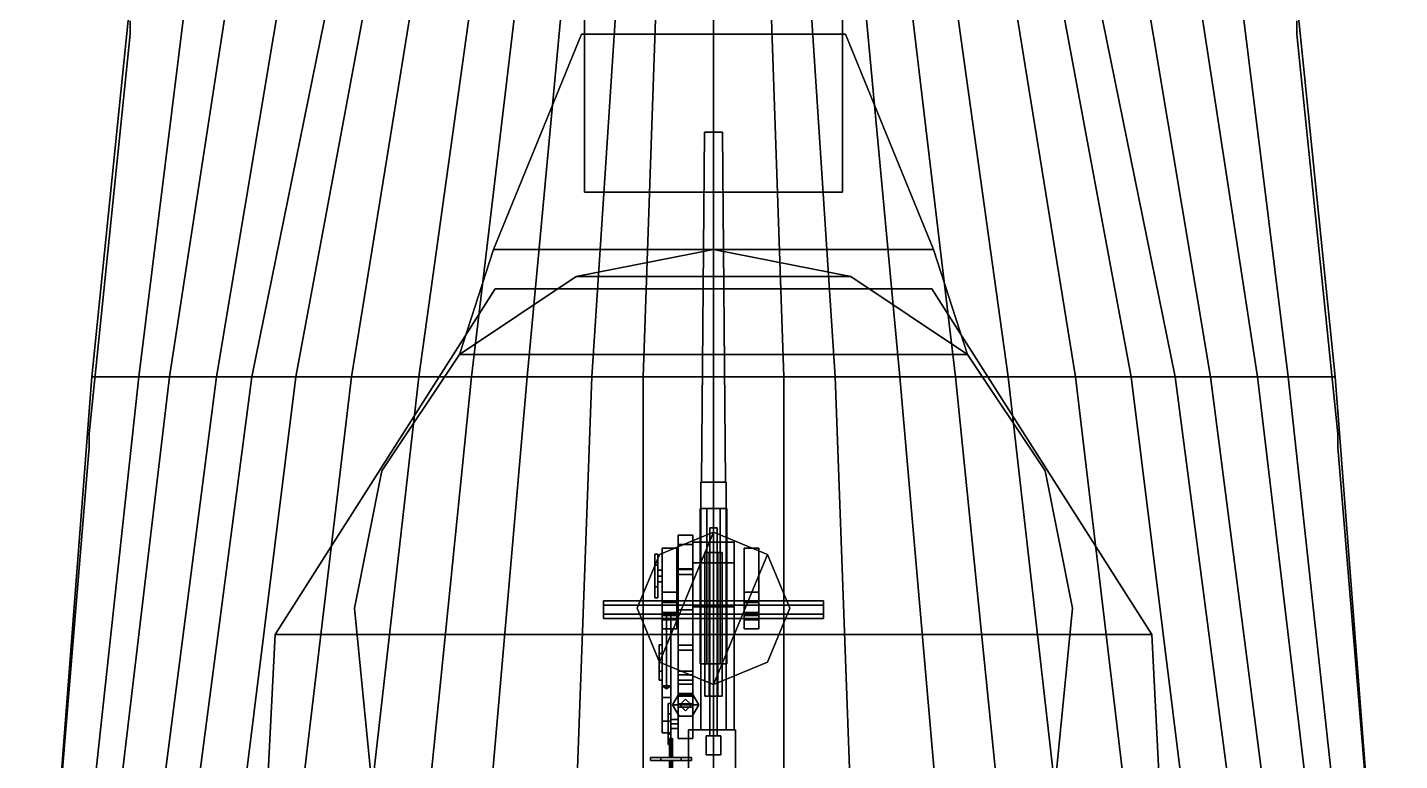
# Model space of a CAD drawing. Header units: millimetres. Extents: x -6 to 6, y -47 to 81.
# Drawn here: x -4.68 to 4.68, y 25.73 to 30.73 of the extents above; entities that cross this region are included whole.
import ezdxf

# ---------------------------------------------------------------- set-up
doc = ezdxf.new("R2010")
doc.units = ezdxf.units.MM
for name, color, linetype in [('gun', 1, 'Continuous'), ('rainings', 4, 'Continuous'), ('sleeve', 5, 'Continuous'), ('superstructure', 6, 'Continuous'), ('turret', 2, 'Continuous')]:
    doc.layers.add(name, color=color, linetype=linetype)

msp = doc.modelspace()

# ---------------------------------------------------------------- linework, layer by layer
for points in [[(-3.65, 34.16, 4.61), (-3.2, 34.16, 3.73), (-3.92, 28.35, 2.68), (-4.24, 28.35, 4.14)], [(-3.2, 34.16, 3.73), (-2.82, 34.16, 2.83), (-3.71, 28.35, 1.93), (-3.92, 28.35, 2.68)], [(-2.82, 34.16, 2.83), (-2.42, 34.16, 1.69), (-3.39, 28.35, 0.74), (-3.71, 28.35, 1.93)], [(-2.42, 34.16, 1.69), (-1.97, 34.16, 0.01), (-3.15, 28.35, 0.01), (-3.39, 28.35, 0.74)], [(-1.97, 34.16, 0.01), (-1.77, 34.16, -0.78), (-2.85, 28.35, -0.78), (-3.15, 28.35, 0.01)], [(-1.77, 34.16, -0.78), (-1.53, 34.16, -1.46), (-2.47, 28.35, -1.46), (-2.85, 28.35, -0.78)], [(-1.53, 34.16, -1.46), (-1.2, 34.16, -2.05), (-2.01, 28.35, -2.05), (-2.47, 28.35, -1.46)], [(-1.2, 34.16, -2.05), (-0.96, 34.16, -2.4), (-1.65, 28.35, -2.4), (-2.01, 28.35, -2.05)], [(-0.96, 34.16, -2.4), (-0.73, 34.16, -2.71), (-1.27, 28.35, -2.71), (-1.65, 28.35, -2.4)], [(-0.73, 34.16, -2.71), (-0.45, 34.16, -2.97), (-0.83, 28.35, -2.97), (-1.27, 28.35, -2.71)], [(-0.45, 34.16, -2.97), (-0.28, 34.16, -3.12), (-0.48, 28.35, -3.12), (-0.83, 28.35, -2.97)], [(0, 28.35, -3.2), (-0.48, 28.35, -3.12), (-0.28, 34.16, -3.12), (0, 34.16, -3.2)], [(0, 34.16, -3.2), (0.28, 34.16, -3.12), (0.48, 28.35, -3.12), (0, 28.35, -3.2)], [(0.83, 28.35, -2.97), (0.48, 28.35, -3.12), (0.28, 34.16, -3.12), (0.45, 34.16, -2.97)], [(1.27, 28.35, -2.71), (0.83, 28.35, -2.97), (0.45, 34.16, -2.97), (0.73, 34.16, -2.71)], [(1.65, 28.35, -2.4), (1.27, 28.35, -2.71), (0.73, 34.16, -2.71), (0.96, 34.16, -2.4)], [(2.01, 28.35, -2.05), (1.65, 28.35, -2.4), (0.96, 34.16, -2.4), (1.2, 34.16, -2.05)], [(2.47, 28.35, -1.46), (2.01, 28.35, -2.05), (1.2, 34.16, -2.05), (1.53, 34.16, -1.46)], [(2.85, 28.35, -0.78), (2.47, 28.35, -1.46), (1.53, 34.16, -1.46), (1.77, 34.16, -0.78)], [(3.15, 28.35, 0.01), (2.85, 28.35, -0.78), (1.77, 34.16, -0.78), (1.97, 34.16, 0.01)], [(3.39, 28.35, 0.74), (3.15, 28.35, 0.01), (1.97, 34.16, 0.01), (2.42, 34.16, 1.69)], [(3.71, 28.35, 1.93), (3.39, 28.35, 0.74), (2.42, 34.16, 1.69), (2.82, 34.16, 2.83)], [(3.92, 28.35, 2.68), (3.71, 28.35, 1.93), (2.82, 34.16, 2.83), (3.2, 34.16, 3.73)], [(4.24, 28.35, 4.14), (3.92, 28.35, 2.68), (3.2, 34.16, 3.73), (3.65, 34.16, 4.61)], [(-4.24, 28.35, 4.14), (-3.92, 28.35, 2.68), (-4.54, 22.63, 2.68), (-4.68, 22.63, 3.78)], [(-3.92, 28.35, 2.68), (-3.71, 28.35, 1.93), (-4.39, 22.63, 1.93), (-4.54, 22.63, 2.68)], [(-3.71, 28.35, 1.93), (-3.39, 28.35, 0.74), (-4.13, 22.63, 0.74), (-4.39, 22.63, 1.93)], [(-3.39, 28.35, 0.74), (-3.15, 28.35, 0.01), (-3.9, 22.63, 0.01), (-4.13, 22.63, 0.74)], [(-3.15, 28.35, 0.01), (-2.85, 28.35, -0.78), (-3.56, 22.63, -0.78), (-3.9, 22.63, 0.01)], [(-2.85, 28.35, -0.78), (-2.47, 28.35, -1.46), (-3.15, 22.63, -1.46), (-3.56, 22.63, -0.78)], [(-2.47, 28.35, -1.46), (-2.01, 28.35, -2.05), (-2.66, 22.63, -2.05), (-3.15, 22.63, -1.46)], [(-2.01, 28.35, -2.05), (-1.65, 28.35, -2.4), (-2.23, 22.63, -2.4), (-2.66, 22.63, -2.05)], [(-1.65, 28.35, -2.4), (-1.27, 28.35, -2.71), (-1.77, 22.63, -2.71), (-2.23, 22.63, -2.4)], [(-1.27, 28.35, -2.71), (-0.83, 28.35, -2.97), (-1.04, 22.63, -3.09), (-1.77, 22.63, -2.71)], [(-0.83, 28.35, -2.97), (-0.48, 28.35, -3.12), (-0.48, 22.63, -3.18), (-1.04, 22.63, -3.09)], [(0, 22.63, -3.2), (-0.48, 22.63, -3.18), (-0.48, 28.35, -3.12), (0, 28.35, -3.2)], [(0, 28.35, -3.2), (0.48, 28.35, -3.12), (0.48, 22.63, -3.18), (0, 22.63, -3.2)], [(1.04, 22.63, -3.09), (0.48, 22.63, -3.18), (0.48, 28.35, -3.12), (0.83, 28.35, -2.97)], [(1.77, 22.63, -2.71), (1.04, 22.63, -3.09), (0.83, 28.35, -2.97), (1.27, 28.35, -2.71)], [(2.23, 22.63, -2.4), (1.77, 22.63, -2.71), (1.27, 28.35, -2.71), (1.65, 28.35, -2.4)], [(2.66, 22.63, -2.05), (2.23, 22.63, -2.4), (1.65, 28.35, -2.4), (2.01, 28.35, -2.05)], [(3.15, 22.63, -1.46), (2.66, 22.63, -2.05), (2.01, 28.35, -2.05), (2.47, 28.35, -1.46)], [(3.56, 22.63, -0.78), (3.15, 22.63, -1.46), (2.47, 28.35, -1.46), (2.85, 28.35, -0.78)], [(3.9, 22.63, 0.01), (3.56, 22.63, -0.78), (2.85, 28.35, -0.78), (3.15, 28.35, 0.01)], [(4.13, 22.63, 0.74), (3.9, 22.63, 0.01), (3.15, 28.35, 0.01), (3.39, 28.35, 0.74)], [(4.39, 22.63, 1.93), (4.13, 22.63, 0.74), (3.39, 28.35, 0.74), (3.71, 28.35, 1.93)], [(4.54, 22.63, 2.68), (4.39, 22.63, 1.93), (3.71, 28.35, 1.93), (3.92, 28.35, 2.68)], [(4.68, 22.63, 3.78), (4.54, 22.63, 2.68), (3.92, 28.35, 2.68), (4.24, 28.35, 4.14)]]:
    msp.add_3dface(points)
at = {"layer": 'gun'}
for points in [[(-0.0606, 30.02, 8.385), (-0.0606, 30.02, 8.315), (-0.0823, 27.63, 8.3025), (-0.0823, 27.63, 8.3975)], [(0, 30.02, 8.42), (-0.0606, 30.02, 8.385), (-0.0823, 27.63, 8.3975), (0, 27.63, 8.445)], [(-0.0606, 30.02, 8.315), (0, 30.02, 8.28), (0, 27.63, 8.255), (-0.0823, 27.63, 8.3025)], [(0.0606, 30.02, 8.315), (0, 30.02, 8.28), (-0.0606, 30.02, 8.315), (0.0606, 30.02, 8.385)], [(0.0606, 30.02, 8.385), (-0.0606, 30.02, 8.315), (-0.0606, 30.02, 8.385), (0, 30.02, 8.42)], [(0.0606, 30.02, 8.385), (0, 30.02, 8.42), (0, 27.63, 8.445), (0.0823, 27.63, 8.3975)], [(0, 30.02, 8.28), (0.0606, 30.02, 8.315), (0.0823, 27.63, 8.3025), (0, 27.63, 8.255)], [(0.0606, 30.02, 8.315), (0.0606, 30.02, 8.385), (0.0823, 27.63, 8.3975), (0.0823, 27.63, 8.3025)], [(-0.0866, 27.63, 8.3), (0, 27.63, 8.25), (0, 25.94, 8.25), (-0.0866, 25.94, 8.3)], [(-0.0866, 27.63, 8.4), (-0.0866, 27.63, 8.3), (-0.0866, 25.94, 8.3), (-0.0866, 25.94, 8.4)], [(0, 27.63, 8.45), (-0.0866, 27.63, 8.4), (-0.0866, 25.94, 8.4), (0, 25.94, 8.45)], [(0.0866, 27.63, 8.4), (-0.0866, 27.63, 8.3), (-0.0866, 27.63, 8.4), (0, 27.63, 8.45)], [(0.0866, 27.63, 8.3), (0, 27.63, 8.25), (-0.0866, 27.63, 8.3), (0.0866, 27.63, 8.4)], [(0.0866, 27.63, 8.4), (0, 27.63, 8.45), (0, 25.94, 8.45), (0.0866, 25.94, 8.4)], [(0, 27.63, 8.25), (0.0866, 27.63, 8.3), (0.0866, 25.94, 8.3), (0, 25.94, 8.25)], [(0.0866, 27.63, 8.3), (0.0866, 27.63, 8.4), (0.0866, 25.94, 8.4), (0.0866, 25.94, 8.3)], [(-0.025, 27.32, 8.12), (0, 27.32, 8.095), (0, 25.9, 8.095), (-0.025, 25.9, 8.12)], [(0, 27.32, 8.145), (-0.025, 27.32, 8.12), (-0.025, 25.9, 8.12), (0, 25.9, 8.145)], [(0, 27.32, 8.095), (0.025, 27.32, 8.12), (0.025, 25.9, 8.12), (0, 25.9, 8.095)], [(0.025, 27.32, 8.12), (0, 27.32, 8.145), (0, 25.9, 8.145), (0.025, 25.9, 8.12)], [(-0.17, 25.54, 8.51), (0.15, 25.54, 8.51), (0.15, 25.94, 8.51), (-0.17, 25.94, 8.51)], [(0.15, 25.94, 8.19), (0.15, 25.47, 8.19), (-0.17, 25.47, 8.19), (-0.17, 25.94, 8.19)], [(-0.17, 25.94, 8.19), (-0.17, 25.54, 8.19), (-0.17, 25.54, 8.51), (-0.17, 25.94, 8.51)], [(-0.17, 25.94, 8.51), (0.15, 25.94, 8.51), (0.15, 25.94, 8.19), (-0.17, 25.94, 8.19)], [(0.15, 25.94, 8.51), (0.15, 25.54, 8.51), (0.15, 25.54, 8.19), (0.15, 25.94, 8.19)], [(0.05, 25.9, 8.19), (0.05, 25.9, 8.06), (-0.05, 25.9, 8.06), (-0.05, 25.9, 8.19)], [(0.05, 25.9, 8.06), (0.05, 25.77, 8.06), (-0.05, 25.77, 8.06), (-0.05, 25.9, 8.06)], [(-0.05, 25.9, 8.06), (-0.05, 25.77, 8.06), (-0.05, 25.77, 8.19), (-0.05, 25.9, 8.19)], [(0.05, 25.77, 8.19), (0.05, 25.77, 8.06), (0.05, 25.9, 8.06), (0.05, 25.9, 8.19)], [(-0.05, 25.77, 8.19), (-0.05, 25.77, 8.06), (0.05, 25.77, 8.06), (0.05, 25.77, 8.19)]]:
    msp.add_3dface(points, dxfattribs=at)
at = {"layer": 'rainings'}
for points in [[(-3.98, 30.69, 5.47), (-3.98, 30.78, 5.47), (-3.98, 30.78, 4.33), (-3.98, 30.69, 4.32)], [(-3.98, 30.78, 5.47), (-3.98, 30.69, 5.47), (-3.98, 30.69, 4.32), (-3.98, 30.78, 4.33)], [(3.98, 30.78, 5.47), (3.98, 30.69, 5.47), (3.98, 30.69, 4.32), (3.98, 30.78, 4.33)], [(3.98, 30.69, 5.47), (3.98, 30.78, 5.47), (3.98, 30.78, 4.33), (3.98, 30.69, 4.32)], [(-4.26, 27.96, 4.79), (-4.26, 27.96, 4.84), (-3.98, 30.69, 5.04), (-3.98, 30.69, 4.98)], [(-4.26, 27.96, 4.84), (-4.26, 27.96, 4.79), (-3.98, 30.69, 4.98), (-3.98, 30.69, 5.04)], [(-4.26, 27.96, 5.26), (-4.26, 27.96, 5.21), (-3.98, 30.69, 5.4), (-3.98, 30.69, 5.46)], [(-4.26, 27.96, 5.21), (-4.26, 27.96, 5.26), (-3.98, 30.69, 5.46), (-3.98, 30.69, 5.4)], [(4.26, 27.96, 5.21), (4.26, 27.96, 5.26), (3.98, 30.69, 5.46), (3.98, 30.69, 5.4)], [(4.26, 27.96, 5.26), (4.26, 27.96, 5.21), (3.98, 30.69, 5.4), (3.98, 30.69, 5.46)], [(4.26, 27.96, 4.84), (4.26, 27.96, 4.79), (3.98, 30.69, 4.98), (3.98, 30.69, 5.04)], [(4.26, 27.96, 4.79), (4.26, 27.96, 4.84), (3.98, 30.69, 5.04), (3.98, 30.69, 4.98)], [(-4.26, 27.87, 5.28), (-4.26, 27.96, 5.28), (-4.26, 27.96, 4.11), (-4.26, 27.87, 4.1)], [(-4.26, 27.96, 5.28), (-4.26, 27.87, 5.28), (-4.26, 27.87, 4.1), (-4.26, 27.96, 4.11)], [(4.26, 27.96, 5.28), (4.26, 27.87, 5.28), (4.26, 27.87, 4.1), (4.26, 27.96, 4.11)], [(4.26, 27.87, 5.28), (4.26, 27.96, 5.28), (4.26, 27.96, 4.11), (4.26, 27.87, 4.1)], [(-4.48, 25.2, 4.62), (-4.48, 25.2, 4.67), (-4.26, 27.87, 4.85), (-4.26, 27.87, 4.79)], [(-4.48, 25.2, 4.67), (-4.48, 25.2, 4.62), (-4.26, 27.87, 4.79), (-4.26, 27.87, 4.85)], [(-4.48, 25.2, 5.04), (-4.48, 25.2, 5.09), (-4.26, 27.87, 5.27), (-4.26, 27.87, 5.21)], [(-4.48, 25.2, 5.09), (-4.48, 25.2, 5.04), (-4.26, 27.87, 5.21), (-4.26, 27.87, 5.27)], [(4.48, 25.2, 5.09), (4.48, 25.2, 5.04), (4.26, 27.87, 5.21), (4.26, 27.87, 5.27)], [(4.48, 25.2, 5.04), (4.48, 25.2, 5.09), (4.26, 27.87, 5.27), (4.26, 27.87, 5.21)], [(4.48, 25.2, 4.67), (4.48, 25.2, 4.62), (4.26, 27.87, 4.79), (4.26, 27.87, 4.85)], [(4.48, 25.2, 4.62), (4.48, 25.2, 4.67), (4.26, 27.87, 4.85), (4.26, 27.87, 4.79)]]:
    msp.add_3dface(points, dxfattribs=at)
at = {"layer": 'sleeve'}
for points in [[(-0.09, 27.45, 8.12), (-0.045, 27.45, 8.0421), (-0.045, 26.39, 8.0421), (-0.09, 26.39, 8.12)], [(-0.045, 27.45, 8.1979), (-0.09, 27.45, 8.12), (-0.09, 26.39, 8.12), (-0.045, 26.39, 8.1979)], [(0.045, 27.45, 8.0421), (-0.045, 27.45, 8.0421), (-0.09, 27.45, 8.12), (0.09, 27.45, 8.12)], [(0.09, 27.45, 8.12), (-0.09, 27.45, 8.12), (-0.045, 27.45, 8.1979), (0.045, 27.45, 8.1979)], [(-0.045, 27.45, 8.0421), (0.045, 27.45, 8.0421), (0.045, 26.39, 8.0421), (-0.045, 26.39, 8.0421)], [(0.045, 27.45, 8.1979), (-0.045, 27.45, 8.1979), (-0.045, 26.39, 8.1979), (0.045, 26.39, 8.1979)], [(0.045, 27.45, 8.0421), (0.09, 27.45, 8.12), (0.09, 26.39, 8.12), (0.045, 26.39, 8.0421)], [(0.09, 27.45, 8.12), (0.045, 27.45, 8.1979), (0.045, 26.39, 8.1979), (0.09, 26.39, 8.12)], [(-0.14, 27.22, 8.65), (-0.14, 27.08, 8.88), (0.14, 27.08, 8.88), (0.14, 27.22, 8.65)], [(-0.14, 27.22, 8.49), (-0.14, 27.08, 8.49), (-0.14, 27.08, 8.88), (-0.14, 27.22, 8.65)], [(0.14, 27.22, 8.16), (0.14, 25.94, 8.16), (-0.14, 25.94, 8.16), (-0.14, 27.22, 8.16)], [(-0.14, 27.22, 8.16), (-0.14, 25.94, 8.16), (-0.14, 25.94, 8.49), (-0.14, 27.22, 8.49)], [(0.14, 27.22, 8.65), (0.14, 27.22, 8.49), (-0.14, 27.22, 8.49), (-0.14, 27.22, 8.65)], [(0.14, 27.22, 8.49), (0.14, 27.22, 8.16), (-0.14, 27.22, 8.16), (-0.14, 27.22, 8.49)], [(-0.06, 27.15, 8.87), (-0.03, 27.15, 8.818), (-0.03, 26.17, 8.818), (-0.06, 26.17, 8.87)], [(0.03, 27.15, 8.818), (-0.03, 27.15, 8.818), (-0.06, 27.15, 8.87), (0.06, 27.15, 8.87)], [(-0.03, 27.15, 8.922), (-0.06, 27.15, 8.87), (-0.06, 26.17, 8.87), (-0.03, 26.17, 8.922)], [(0.06, 27.15, 8.87), (-0.06, 27.15, 8.87), (-0.03, 27.15, 8.922), (0.03, 27.15, 8.922)], [(0.03, 27.15, 8.922), (-0.03, 27.15, 8.922), (-0.03, 26.17, 8.922), (0.03, 26.17, 8.922)], [(-0.03, 27.15, 8.818), (0.03, 27.15, 8.818), (0.03, 26.17, 8.818), (-0.03, 26.17, 8.818)], [(0.03, 27.15, 8.818), (0.06, 27.15, 8.87), (0.06, 26.17, 8.87), (0.03, 26.17, 8.818)], [(0.06, 27.15, 8.87), (0.03, 27.15, 8.922), (0.03, 26.17, 8.922), (0.06, 26.17, 8.87)], [(0.14, 27.08, 8.88), (0.14, 27.08, 8.49), (0.14, 27.22, 8.49), (0.14, 27.22, 8.65)], [(0.14, 25.94, 8.49), (0.14, 25.94, 8.16), (0.14, 27.22, 8.16), (0.14, 27.22, 8.49)], [(-0.14, 27.08, 8.49), (-0.14, 26.78, 8.49), (-0.14, 26.78, 8.88), (-0.14, 27.08, 8.88)], [(-0.14, 27.08, 8.88), (-0.14, 26.78, 8.88), (0.14, 26.78, 8.88), (0.14, 27.08, 8.88)], [(0.14, 26.78, 8.88), (0.14, 26.78, 8.49), (0.14, 27.08, 8.49), (0.14, 27.08, 8.88)], [(-0.14, 27.04, 8.14), (-0.14, 26.82, 8.14), (-0.24, 26.82, 8.14), (-0.24, 27.04, 8.14)], [(-0.24, 27.04, 8.14), (-0.24, 26.82, 8.14), (-0.24, 26.82, 8.6), (-0.24, 27.04, 8.66)], [(-0.14, 27.04, 8.66), (-0.14, 27.04, 8.14), (-0.24, 27.04, 8.14), (-0.24, 27.04, 8.66)], [(-0.24, 27.04, 8.66), (-0.24, 26.34, 8.75), (-0.14, 26.34, 8.75), (-0.14, 27.04, 8.66)], [(-0.24, 26.82, 8.6), (-0.24, 26.34, 8.68), (-0.24, 26.34, 8.75), (-0.24, 27.04, 8.66)], [(-0.14, 26.82, 8.6), (-0.14, 26.82, 8.14), (-0.14, 27.04, 8.14), (-0.14, 27.04, 8.66)], [(-0.14, 26.34, 8.75), (-0.14, 26.34, 8.68), (-0.14, 26.82, 8.6), (-0.14, 27.04, 8.66)], [(-0.75, 26.7, 8.36), (-0.75, 26.82, 8.36), (-0.75, 26.79, 8.308), (-0.75, 26.73, 8.308)], [(-0.75, 26.73, 8.412), (-0.75, 26.79, 8.412), (-0.75, 26.82, 8.36), (-0.75, 26.7, 8.36)], [(0.75, 26.82, 8.36), (0.75, 26.79, 8.308), (-0.75, 26.79, 8.308), (-0.75, 26.82, 8.36)], [(0.75, 26.79, 8.412), (0.75, 26.82, 8.36), (-0.75, 26.82, 8.36), (-0.75, 26.79, 8.412)], [(0.75, 26.79, 8.308), (0.75, 26.73, 8.308), (-0.75, 26.73, 8.308), (-0.75, 26.79, 8.308)], [(0.75, 26.73, 8.412), (0.75, 26.79, 8.412), (-0.75, 26.79, 8.412), (-0.75, 26.73, 8.412)], [(-0.24, 26.82, 8.6), (-0.24, 26.82, 8.14), (-0.14, 26.82, 8.14), (-0.14, 26.82, 8.6)], [(-0.14, 26.82, 8.6), (-0.14, 26.34, 8.68), (-0.24, 26.34, 8.68), (-0.24, 26.82, 8.6)], [(-0.14, 26.78, 8.88), (-0.14, 26.78, 8.49), (0.14, 26.78, 8.49), (0.14, 26.78, 8.88)], [(-0.14, 26.78, 8.49), (-0.14, 25.94, 8.49), (0.14, 25.94, 8.49), (0.14, 26.78, 8.49)], [(0.75, 26.73, 8.308), (0.75, 26.79, 8.308), (0.75, 26.82, 8.36), (0.75, 26.7, 8.36)], [(0.75, 26.7, 8.36), (0.75, 26.82, 8.36), (0.75, 26.79, 8.412), (0.75, 26.73, 8.412)], [(0.75, 26.73, 8.308), (0.75, 26.7, 8.36), (-0.75, 26.7, 8.36), (-0.75, 26.73, 8.308)], [(0.75, 26.7, 8.36), (0.75, 26.73, 8.412), (-0.75, 26.73, 8.412), (-0.75, 26.7, 8.36)], [(-0.24, 26.34, 8.75), (-0.24, 26.17, 8.81), (-0.14, 26.17, 8.81), (-0.14, 26.34, 8.75)], [(-0.24, 26.34, 8.68), (-0.24, 26.17, 8.7), (-0.24, 26.17, 8.81), (-0.24, 26.34, 8.75)], [(-0.14, 26.34, 8.68), (-0.14, 26.17, 8.7), (-0.24, 26.17, 8.7), (-0.24, 26.34, 8.68)], [(-0.14, 26.17, 8.81), (-0.14, 26.17, 8.7), (-0.14, 26.34, 8.68), (-0.14, 26.34, 8.75)], [(-0.09, 26.39, 8.12), (0.09, 26.39, 8.12), (0.045, 26.39, 8.1979), (-0.045, 26.39, 8.1979)], [(-0.045, 26.39, 8.0421), (0.045, 26.39, 8.0421), (0.09, 26.39, 8.12), (-0.09, 26.39, 8.12)], [(-0.24, 26.28, 8.6), (-0.24, 25.88, 8.6), (-0.14, 25.88, 8.6), (-0.14, 26.28, 8.6)], [(-0.14, 26.28, 8.6), (-0.14, 26.28, 8.39), (-0.24, 26.28, 8.39), (-0.24, 26.28, 8.6)], [(-0.24, 26.28, 8.39), (-0.24, 25.88, 8.39), (-0.24, 25.88, 8.6), (-0.24, 26.28, 8.6)], [(-0.14, 26.28, 8.39), (-0.14, 25.88, 8.39), (-0.24, 25.88, 8.39), (-0.24, 26.28, 8.39)], [(-0.14, 25.88, 8.6), (-0.14, 25.88, 8.39), (-0.14, 26.28, 8.39), (-0.14, 26.28, 8.6)], [(-0.31, 25.84, 8.49), (-0.31, 26.12, 8.49), (-0.31, 26.05, 8.3688), (-0.31, 25.91, 8.3688)], [(-0.31, 25.91, 8.6112), (-0.31, 26.05, 8.6112), (-0.31, 26.12, 8.49), (-0.31, 25.84, 8.49)], [(-0.29, 26.12, 8.49), (-0.29, 26.05, 8.3688), (-0.31, 26.05, 8.3688), (-0.31, 26.12, 8.49)], [(-0.29, 26.05, 8.6112), (-0.29, 26.12, 8.49), (-0.31, 26.12, 8.49), (-0.31, 26.05, 8.6112)], [(-0.29, 25.91, 8.3688), (-0.29, 26.05, 8.3688), (-0.29, 26.12, 8.49), (-0.29, 25.84, 8.49)], [(-0.29, 25.84, 8.49), (-0.29, 26.12, 8.49), (-0.29, 26.05, 8.6112), (-0.29, 25.91, 8.6112)], [(-0.235, 26.1879, 8.69), (-0.28, 26.11, 8.69), (-0.28, 26.11, 8.85), (-0.235, 26.1879, 8.85)], [(-0.235, 26.1879, 8.69), (-0.145, 26.1879, 8.69), (-0.1, 26.11, 8.69), (-0.28, 26.11, 8.69)], [(-0.28, 26.11, 8.85), (-0.1, 26.11, 8.85), (-0.145, 26.1879, 8.85), (-0.235, 26.1879, 8.85)], [(-0.145, 26.1879, 8.69), (-0.235, 26.1879, 8.69), (-0.235, 26.1879, 8.85), (-0.145, 26.1879, 8.85)], [(-0.19, 26.15, 8.6), (-0.23, 26.11, 8.6), (-0.23, 26.11, 8.69), (-0.19, 26.15, 8.69)], [(-0.15, 26.11, 8.6), (-0.19, 26.15, 8.6), (-0.19, 26.15, 8.69), (-0.15, 26.11, 8.69)], [(-0.1, 26.11, 8.69), (-0.145, 26.1879, 8.69), (-0.145, 26.1879, 8.85), (-0.1, 26.11, 8.85)], [(0.06, 26.17, 8.87), (-0.06, 26.17, 8.87), (-0.03, 26.17, 8.818), (0.03, 26.17, 8.818)], [(0.03, 26.17, 8.922), (-0.03, 26.17, 8.922), (-0.06, 26.17, 8.87), (0.06, 26.17, 8.87)], [(-0.29, 26.05, 8.3688), (-0.29, 25.91, 8.3688), (-0.31, 25.91, 8.3688), (-0.31, 26.05, 8.3688)], [(-0.29, 25.91, 8.6112), (-0.29, 26.05, 8.6112), (-0.31, 26.05, 8.6112), (-0.31, 25.91, 8.6112)], [(-0.28, 26.11, 8.69), (-0.235, 26.0321, 8.69), (-0.235, 26.0321, 8.85), (-0.28, 26.11, 8.85)], [(-0.28, 26.11, 8.69), (-0.1, 26.11, 8.69), (-0.145, 26.0321, 8.69), (-0.235, 26.0321, 8.69)], [(-0.235, 26.0321, 8.85), (-0.145, 26.0321, 8.85), (-0.1, 26.11, 8.85), (-0.28, 26.11, 8.85)], [(-0.235, 26.0321, 8.69), (-0.145, 26.0321, 8.69), (-0.145, 26.0321, 8.85), (-0.235, 26.0321, 8.85)], [(-0.23, 26.11, 8.6), (-0.19, 26.07, 8.6), (-0.19, 26.07, 8.69), (-0.23, 26.11, 8.69)], [(-0.19, 26.07, 8.6), (-0.15, 26.11, 8.6), (-0.15, 26.11, 8.69), (-0.19, 26.07, 8.69)], [(-0.145, 26.0321, 8.69), (-0.1, 26.11, 8.69), (-0.1, 26.11, 8.85), (-0.145, 26.0321, 8.85)], [(-0.24, 26.01, 8.49), (-0.24, 25.98, 8.46), (-0.29, 25.98, 8.46), (-0.29, 26.01, 8.49)], [(-0.24, 25.98, 8.52), (-0.24, 26.01, 8.49), (-0.29, 26.01, 8.49), (-0.29, 25.98, 8.52)], [(-0.24, 25.98, 8.46), (-0.24, 25.95, 8.49), (-0.29, 25.95, 8.49), (-0.29, 25.98, 8.46)], [(-0.24, 25.95, 8.49), (-0.24, 25.98, 8.52), (-0.29, 25.98, 8.52), (-0.29, 25.95, 8.49)], [(-0.14, 25.94, 8.49), (-0.14, 25.94, 8.16), (0.14, 25.94, 8.16), (0.14, 25.94, 8.49)], [(-0.29, 25.91, 8.3688), (-0.29, 25.84, 8.49), (-0.31, 25.84, 8.49), (-0.31, 25.91, 8.3688)], [(-0.29, 25.84, 8.49), (-0.29, 25.91, 8.6112), (-0.31, 25.91, 8.6112), (-0.31, 25.84, 8.49)], [(-0.3, 25.88, 8.55), (-0.29, 25.88, 8.54), (-0.29, 25.75, 8.54), (-0.3, 25.75, 8.55)], [(-0.29, 25.88, 8.56), (-0.3, 25.88, 8.55), (-0.3, 25.75, 8.55), (-0.29, 25.75, 8.56)], [(-0.29, 25.88, 8.54), (-0.28, 25.88, 8.55), (-0.28, 25.75, 8.55), (-0.29, 25.75, 8.54)], [(-0.28, 25.88, 8.55), (-0.29, 25.88, 8.56), (-0.29, 25.75, 8.56), (-0.28, 25.75, 8.55)], [(-0.24, 25.88, 8.6), (-0.24, 25.88, 8.39), (-0.14, 25.88, 8.39), (-0.14, 25.88, 8.6)], [(-0.22, 25.75, 8.4288), (-0.36, 25.75, 8.4288), (-0.43, 25.75, 8.55), (-0.15, 25.75, 8.55)], [(-0.15, 25.75, 8.55), (-0.43, 25.75, 8.55), (-0.36, 25.75, 8.6712), (-0.22, 25.75, 8.6712)], [(-0.43, 25.75, 8.55), (-0.36, 25.75, 8.4288), (-0.36, 25.73, 8.4288), (-0.43, 25.73, 8.55)], [(-0.36, 25.75, 8.6712), (-0.43, 25.75, 8.55), (-0.43, 25.73, 8.55), (-0.36, 25.73, 8.6712)], [(-0.36, 25.75, 8.4288), (-0.22, 25.75, 8.4288), (-0.22, 25.73, 8.4288), (-0.36, 25.73, 8.4288)], [(-0.22, 25.75, 8.6712), (-0.36, 25.75, 8.6712), (-0.36, 25.73, 8.6712), (-0.22, 25.73, 8.6712)], [(-0.22, 25.75, 8.4288), (-0.15, 25.75, 8.55), (-0.15, 25.73, 8.55), (-0.22, 25.73, 8.4288)], [(-0.15, 25.75, 8.55), (-0.22, 25.75, 8.6712), (-0.22, 25.73, 8.6712), (-0.15, 25.73, 8.55)], [(-0.15, 25.73, 8.55), (-0.43, 25.73, 8.55), (-0.36, 25.73, 8.4288), (-0.22, 25.73, 8.4288)], [(-0.22, 25.73, 8.6712), (-0.36, 25.73, 8.6712), (-0.43, 25.73, 8.55), (-0.15, 25.73, 8.55)], [(-0.3, 25.73, 8.65), (-0.29, 25.73, 8.64), (-0.29, 25.63, 8.64), (-0.3, 25.63, 8.65)], [(-0.29, 25.73, 8.66), (-0.3, 25.73, 8.65), (-0.3, 25.63, 8.65), (-0.29, 25.63, 8.66)], [(-0.29, 25.73, 8.64), (-0.28, 25.73, 8.65), (-0.28, 25.63, 8.65), (-0.29, 25.63, 8.64)], [(-0.28, 25.73, 8.65), (-0.29, 25.73, 8.66), (-0.29, 25.63, 8.66), (-0.28, 25.63, 8.65)]]:
    msp.add_3dface(points, dxfattribs=at)
at = {"layer": 'superstructure'}
for points in [[(-4.24, 28.35, 4.14), (4.24, 28.35, 4.14), (3.65, 34.16, 4.61), (-3.65, 34.16, 4.61)], [(0.88, 29.61, 5.14), (0.88, 31.61, 5.14), (-0.88, 31.61, 5.14), (-0.88, 29.61, 5.14)], [(-0.88, 31.61, 5.14), (-0.88, 31.61, 4.4), (-0.88, 29.61, 4.24), (-0.88, 29.61, 5.14)], [(0.88, 29.61, 4.24), (0.88, 31.61, 4.4), (0.88, 31.61, 5.14), (0.88, 29.61, 5.14)], [(1.5, 29.22, 7.76), (0.9, 30.69, 7.76), (-0.9, 30.69, 7.76), (-1.5, 29.22, 7.76)], [(-1.5, 29.22, 7.76), (-0.9, 30.69, 7.76), (0.9, 30.69, 7.76), (1.5, 29.22, 7.76)], [(0, 30.69, 7.76), (0, 29.22, 7.76), (0, 29.22, 7.62), (0, 30.66, 7.62)], [(0, 29.22, 7.76), (0, 30.69, 7.76), (0, 30.66, 7.62), (0, 29.22, 7.62)], [(0, 30.66, 7.62), (0, 30.17, 7.62), (0, 29.48, 7.03), (0, 29.48, 6.67)], [(0, 30.17, 7.62), (0, 30.66, 7.62), (0, 29.48, 6.67), (0, 29.48, 7.03)], [(-0.88, 29.61, 5.14), (-0.88, 29.61, 4.24), (0.88, 29.61, 4.24), (0.88, 29.61, 5.14)], [(0, 29.22, 7.62), (0, 29.48, 7.62), (0, 29.48, 6.67), (0, 29.22, 6.67)], [(0, 29.48, 7.62), (0, 29.22, 7.62), (0, 29.22, 6.67), (0, 29.48, 6.67)], [(-1.7324, 28.5024, 7.73), (-1.5, 29.22, 7.76), (0, 29.22, 7.76), (-0.9376, 29.0335, 7.76)], [(-0.9376, 29.0335, 7.76), (0, 29.22, 7.76), (-1.5, 29.22, 7.76), (-1.7324, 28.5024, 7.73)], [(-0.9376, 29.0335, 7.91), (0, 29.22, 7.96), (0, 29.22, 6.67), (-0.9376, 29.0335, 6.67)], [(0, 29.22, 7.96), (-0.9376, 29.0335, 7.91), (-0.9376, 29.0335, 6.67), (0, 29.22, 6.67)], [(0, 29.22, 6.67), (-0.9376, 29.0335, 6.67), (-0.9376, 29.0335, 6.67), (0.9376, 29.0335, 6.67)], [(-0.9376, 29.0335, 6.67), (0, 29.22, 6.67), (0.9376, 29.0335, 6.67), (-0.9376, 29.0335, 6.67)], [(0, 29.22, 7.96), (0.9376, 29.0335, 7.91), (0.9376, 29.0335, 6.67), (0, 29.22, 6.67)], [(0.9376, 29.0335, 7.91), (0, 29.22, 7.96), (0, 29.22, 6.67), (0.9376, 29.0335, 6.67)], [(0.9376, 29.0335, 7.76), (0, 29.22, 7.76), (1.5, 29.22, 7.76), (1.7324, 28.5024, 7.73)], [(1.7324, 28.5024, 7.73), (1.5, 29.22, 7.76), (0, 29.22, 7.76), (0.9376, 29.0335, 7.76)], [(-1.7324, 28.5024, 7.73), (-0.9376, 29.0335, 7.91), (-0.9376, 29.0335, 6.67), (-1.7324, 28.5024, 6.64)], [(-0.9376, 29.0335, 7.91), (-1.7324, 28.5024, 7.73), (-1.7324, 28.5024, 6.64), (-0.9376, 29.0335, 6.67)], [(-0.9376, 29.0335, 6.67), (-1.7324, 28.5024, 6.64), (1.7324, 28.5024, 6.64), (0.9376, 29.0335, 6.67)], [(-1.7324, 28.5024, 6.64), (-0.9376, 29.0335, 6.67), (0.9376, 29.0335, 6.67), (1.7324, 28.5024, 6.64)], [(0.9376, 29.0335, 7.91), (1.7324, 28.5024, 7.73), (1.7324, 28.5024, 6.64), (0.9376, 29.0335, 6.67)], [(1.7324, 28.5024, 7.73), (0.9376, 29.0335, 7.91), (0.9376, 29.0335, 6.67), (1.7324, 28.5024, 6.64)], [(2.99, 26.59, 6.5), (1.49, 28.95, 6.67), (-1.49, 28.95, 6.67), (-2.99, 26.59, 6.5)], [(-1.49, 28.95, 6.67), (-1.49, 28.95, 4.18), (-2.99, 26.59, 4.02), (-2.99, 26.59, 6.5)], [(1.49, 28.95, 6.67), (1.49, 28.95, 4.18), (-1.49, 28.95, 4.18), (-1.49, 28.95, 6.67)], [(2.99, 26.59, 4.02), (1.49, 28.95, 4.18), (1.49, 28.95, 6.67), (2.99, 26.59, 6.5)], [(-2.2635, 27.7076, 7.69), (-1.7324, 28.5024, 7.73), (-1.7324, 28.5024, 6.64), (-2.2635, 27.7076, 6.58)], [(-1.7324, 28.5024, 7.73), (-2.2635, 27.7076, 7.69), (-2.2635, 27.7076, 6.58), (-1.7324, 28.5024, 6.64)], [(1.7324, 28.5024, 7.73), (2.2635, 27.7076, 7.69), (2.2635, 27.7076, 6.58), (1.7324, 28.5024, 6.64)], [(2.2635, 27.7076, 7.69), (1.7324, 28.5024, 7.73), (1.7324, 28.5024, 6.64), (2.2635, 27.7076, 6.58)], [(-4.68, 22.63, 3.78), (4.68, 22.63, 3.78), (4.24, 28.35, 4.14), (-4.24, 28.35, 4.14)], [(-2.45, 26.77, 7.65), (-2.2635, 27.7076, 7.69), (-2.2635, 27.7076, 6.58), (-2.45, 26.77, 6.52)], [(-2.2635, 27.7076, 7.69), (-2.45, 26.77, 7.65), (-2.45, 26.77, 6.52), (-2.2635, 27.7076, 6.58)], [(2.2635, 27.7076, 7.69), (2.45, 26.77, 7.65), (2.45, 26.77, 6.52), (2.2635, 27.7076, 6.58)], [(2.45, 26.77, 7.65), (2.2635, 27.7076, 7.69), (2.2635, 27.7076, 6.58), (2.45, 26.77, 6.52)], [(-2.34, 25.66, 7.62), (-2.45, 26.77, 7.65), (-2.45, 26.77, 6.52), (-2.34, 25.66, 6.45)], [(-2.45, 26.77, 7.65), (-2.34, 25.66, 7.62), (-2.34, 25.66, 6.45), (-2.45, 26.77, 6.52)], [(2.45, 26.77, 7.65), (2.34, 25.66, 7.62), (2.34, 25.66, 6.45), (2.45, 26.77, 6.52)], [(2.34, 25.66, 7.62), (2.45, 26.77, 7.65), (2.45, 26.77, 6.52), (2.34, 25.66, 6.45)], [(-2.99, 26.59, 6.5), (-3.33, 19.9, 6.12), (3.33, 19.9, 6.12), (2.99, 26.59, 6.5)], [(-2.99, 26.59, 3.96), (-3.33, 19.9, 3.65), (-3.33, 19.9, 6.12), (-2.99, 26.59, 6.5)], [(3.33, 19.9, 6.12), (3.33, 19.9, 3.65), (2.99, 26.59, 3.96), (2.99, 26.59, 6.5)]]:
    msp.add_3dface(points, dxfattribs=at)
at = {"layer": 'turret'}
for points in [[(-0.3677, 27.1377, 6.78), (-0.52, 26.77, 6.78), (-0.3677, 26.4023, 6.78), (0, 27.29, 6.78)], [(0, 27.29, 6.78), (-0.3677, 26.4023, 6.78), (0, 26.25, 6.78), (0.3677, 27.1377, 6.78)], [(0, 27.29, 6.54), (-0.3677, 27.1377, 6.54), (-0.3677, 27.1377, 6.78), (0, 27.29, 6.78)], [(-0.24, 27.2055, 7.9145), (-0.14, 27.2055, 7.9145), (-0.14, 27.2691, 7.8509), (-0.24, 27.2691, 7.8509)], [(-0.24, 27.2691, 7.8509), (-0.24, 27.0355, 7.6948), (-0.24, 27.0011, 7.778), (-0.24, 27.2055, 7.9145)], [(-0.14, 27.2691, 7.8509), (-0.14, 27.0355, 7.6948), (-0.24, 27.0355, 7.6948), (-0.24, 27.2691, 7.8509)], [(-0.14, 27.2055, 7.9145), (-0.14, 27.0011, 7.778), (-0.14, 27.0355, 7.6948), (-0.14, 27.2691, 7.8509)], [(0.3677, 27.1377, 6.54), (0, 27.29, 6.54), (0, 27.29, 6.78), (0.3677, 27.1377, 6.78)], [(-0.35, 27.18, 6.78), (-0.35, 26.63, 6.78), (-0.35, 26.69, 7.17), (-0.35, 26.74, 7.49)], [(-0.35, 27.18, 6.78), (-0.35, 26.74, 7.49), (-0.35, 26.74, 7.63), (-0.35, 27.18, 7.63)], [(-0.25, 27.18, 7.63), (-0.25, 27.18, 6.78), (-0.35, 27.18, 6.78), (-0.35, 27.18, 7.63)], [(-0.35, 27.18, 7.98), (-0.35, 26.72, 7.98), (-0.35, 26.63, 8.33), (-0.35, 26.88, 8.33)], [(-0.25, 26.88, 8.33), (-0.25, 27.18, 7.98), (-0.35, 27.18, 7.98), (-0.35, 26.88, 8.33)], [(-0.35, 27.18, 7.63), (-0.35, 26.74, 7.63), (-0.35, 26.72, 7.98), (-0.35, 27.18, 7.98)], [(-0.25, 27.18, 7.98), (-0.25, 27.18, 7.63), (-0.35, 27.18, 7.63), (-0.35, 27.18, 7.98)], [(-0.25, 26.69, 7.17), (-0.25, 26.63, 6.78), (-0.25, 27.18, 6.78), (-0.25, 26.74, 7.49)], [(-0.25, 26.74, 7.63), (-0.25, 26.74, 7.49), (-0.25, 27.18, 6.78), (-0.25, 27.18, 7.63)], [(-0.25, 26.63, 8.33), (-0.25, 26.72, 7.98), (-0.25, 27.18, 7.98), (-0.25, 26.88, 8.33)], [(-0.25, 26.72, 7.98), (-0.25, 26.74, 7.63), (-0.25, 27.18, 7.63), (-0.25, 27.18, 7.98)], [(-0.24, 27.0011, 7.778), (-0.14, 27.0011, 7.778), (-0.14, 27.2055, 7.9145), (-0.24, 27.2055, 7.9145)], [(0.21, 27.18, 6.78), (0.21, 26.63, 6.78), (0.21, 26.69, 7.17), (0.21, 26.74, 7.49)], [(0.21, 27.18, 6.78), (0.21, 26.74, 7.49), (0.21, 26.74, 7.63), (0.21, 27.18, 7.63)], [(0.31, 27.18, 7.63), (0.31, 27.18, 6.78), (0.21, 27.18, 6.78), (0.21, 27.18, 7.63)], [(0.21, 27.18, 7.98), (0.21, 26.72, 7.98), (0.21, 26.63, 8.33), (0.21, 26.88, 8.33)], [(0.31, 26.88, 8.33), (0.31, 27.18, 7.98), (0.21, 27.18, 7.98), (0.21, 26.88, 8.33)], [(0.21, 27.18, 7.63), (0.21, 26.74, 7.63), (0.21, 26.72, 7.98), (0.21, 27.18, 7.98)], [(0.31, 27.18, 7.98), (0.31, 27.18, 7.63), (0.21, 27.18, 7.63), (0.21, 27.18, 7.98)], [(0.31, 26.69, 7.17), (0.31, 26.63, 6.78), (0.31, 27.18, 6.78), (0.31, 26.74, 7.49)], [(0.31, 26.74, 7.63), (0.31, 26.74, 7.49), (0.31, 27.18, 6.78), (0.31, 27.18, 7.63)], [(0.31, 26.63, 8.33), (0.31, 26.72, 7.98), (0.31, 27.18, 7.98), (0.31, 26.88, 8.33)], [(0.31, 26.72, 7.98), (0.31, 26.74, 7.63), (0.31, 27.18, 7.63), (0.31, 27.18, 7.98)], [(-0.3677, 27.1377, 6.54), (-0.52, 26.77, 6.54), (-0.52, 26.77, 6.78), (-0.3677, 27.1377, 6.78)], [(-0.4, 26.915, 8.0599), (-0.4, 27.065, 8.0599), (-0.4, 27.14, 7.93), (-0.4, 26.84, 7.93)], [(-0.38, 27.065, 8.0599), (-0.38, 27.14, 7.93), (-0.4, 27.14, 7.93), (-0.4, 27.065, 8.0599)], [(-0.4, 26.84, 7.93), (-0.4, 27.14, 7.93), (-0.4, 27.065, 7.8001), (-0.4, 26.915, 7.8001)], [(-0.38, 27.14, 7.93), (-0.38, 27.065, 7.8001), (-0.4, 27.065, 7.8001), (-0.4, 27.14, 7.93)], [(-0.38, 26.915, 8.0599), (-0.38, 27.065, 8.0599), (-0.4, 27.065, 8.0599), (-0.4, 26.915, 8.0599)], [(-0.38, 27.065, 7.8001), (-0.38, 26.915, 7.8001), (-0.4, 26.915, 7.8001), (-0.4, 27.065, 7.8001)], [(-0.38, 27.065, 8.0599), (-0.38, 26.915, 8.0599), (-0.38, 26.84, 7.93), (-0.38, 27.14, 7.93)], [(-0.38, 27.14, 7.93), (-0.38, 26.84, 7.93), (-0.38, 26.915, 7.8001), (-0.38, 27.065, 7.8001)], [(0.3677, 27.1377, 6.78), (0, 26.25, 6.78), (0.3677, 26.4023, 6.78), (0.52, 26.77, 6.78)], [(0.52, 26.77, 6.54), (0.3677, 27.1377, 6.54), (0.3677, 27.1377, 6.78), (0.52, 26.77, 6.78)], [(-0.35, 27.03, 7.93), (-0.35, 26.99, 7.89), (-0.38, 26.99, 7.89), (-0.38, 27.03, 7.93)], [(-0.35, 26.99, 7.97), (-0.35, 27.03, 7.93), (-0.38, 27.03, 7.93), (-0.38, 26.99, 7.97)], [(-0.35, 26.99, 7.89), (-0.35, 26.95, 7.93), (-0.38, 26.95, 7.93), (-0.38, 26.99, 7.89)], [(-0.35, 26.95, 7.93), (-0.35, 26.99, 7.97), (-0.38, 26.99, 7.97), (-0.38, 26.95, 7.93)], [(-0.24, 27.0355, 7.6948), (-0.24, 26.76, 7.64), (-0.24, 26.76, 7.73), (-0.24, 27.0011, 7.778)], [(-0.14, 27.0355, 7.6948), (-0.14, 26.76, 7.64), (-0.24, 26.76, 7.64), (-0.24, 27.0355, 7.6948)], [(-0.24, 26.76, 7.73), (-0.14, 26.76, 7.73), (-0.14, 27.0011, 7.778), (-0.24, 27.0011, 7.778)], [(-0.14, 27.0011, 7.778), (-0.14, 26.76, 7.73), (-0.14, 26.76, 7.64), (-0.14, 27.0355, 7.6948)], [(-0.38, 26.84, 7.93), (-0.38, 26.915, 8.0599), (-0.4, 26.915, 8.0599), (-0.4, 26.84, 7.93)], [(-0.38, 26.915, 7.8001), (-0.38, 26.84, 7.93), (-0.4, 26.84, 7.93), (-0.4, 26.915, 7.8001)], [(-0.35, 26.88, 8.33), (-0.35, 26.63, 8.33), (-0.35, 26.69, 8.43), (-0.35, 26.81, 8.43)], [(-0.25, 26.81, 8.43), (-0.25, 26.88, 8.33), (-0.35, 26.88, 8.33), (-0.35, 26.81, 8.43)], [(-0.25, 26.69, 8.43), (-0.25, 26.63, 8.33), (-0.25, 26.88, 8.33), (-0.25, 26.81, 8.43)], [(0.21, 26.88, 8.33), (0.21, 26.63, 8.33), (0.21, 26.69, 8.43), (0.21, 26.81, 8.43)], [(0.31, 26.81, 8.43), (0.31, 26.88, 8.33), (0.21, 26.88, 8.33), (0.21, 26.81, 8.43)], [(0.31, 26.69, 8.43), (0.31, 26.63, 8.33), (0.31, 26.88, 8.33), (0.31, 26.81, 8.43)], [(-0.52, 26.77, 6.54), (-0.3677, 26.4023, 6.54), (-0.3677, 26.4023, 6.78), (-0.52, 26.77, 6.78)], [(-0.35, 26.81, 8.43), (-0.35, 26.69, 8.43), (-0.25, 26.69, 8.43), (-0.25, 26.81, 8.43)], [(0.21, 26.81, 8.43), (0.21, 26.69, 8.43), (0.31, 26.69, 8.43), (0.31, 26.81, 8.43)], [(0.3677, 26.4023, 6.54), (0.52, 26.77, 6.54), (0.52, 26.77, 6.78), (0.3677, 26.4023, 6.78)], [(-0.35, 26.74, 7.58), (-0.32, 26.74, 7.55), (-0.32, 26.22, 7.55), (-0.35, 26.24, 7.58)], [(-0.35, 26.74, 7.49), (-0.35, 26.69, 7.17), (-0.25, 26.69, 7.17), (-0.25, 26.74, 7.49)], [(-0.32, 26.74, 7.61), (-0.35, 26.74, 7.58), (-0.35, 26.24, 7.58), (-0.32, 26.22, 7.61)], [(-0.35, 26.74, 7.63), (-0.35, 26.74, 7.49), (-0.25, 26.74, 7.49), (-0.25, 26.74, 7.63)], [(-0.35, 26.72, 7.98), (-0.35, 26.74, 7.63), (-0.25, 26.74, 7.63), (-0.25, 26.72, 7.98)], [(-0.35, 26.63, 8.33), (-0.35, 26.72, 7.98), (-0.25, 26.72, 7.98), (-0.25, 26.63, 8.33)], [(-0.35, 26.69, 7.17), (-0.35, 26.63, 6.78), (-0.25, 26.63, 6.78), (-0.25, 26.69, 7.17)], [(-0.35, 26.69, 8.43), (-0.35, 26.63, 8.33), (-0.25, 26.63, 8.33), (-0.25, 26.69, 8.43)], [(-0.32, 26.74, 7.55), (-0.29, 26.74, 7.58), (-0.29, 26.24, 7.58), (-0.32, 26.22, 7.55)], [(-0.29, 26.74, 7.58), (-0.32, 26.74, 7.61), (-0.32, 26.22, 7.61), (-0.29, 26.24, 7.58)], [(-0.24, 26.76, 7.64), (-0.24, 26.4845, 7.6948), (-0.24, 26.5189, 7.778), (-0.24, 26.76, 7.73)], [(-0.14, 26.76, 7.64), (-0.14, 26.4845, 7.6948), (-0.24, 26.4845, 7.6948), (-0.24, 26.76, 7.64)], [(-0.24, 26.5189, 7.778), (-0.14, 26.5189, 7.778), (-0.14, 26.76, 7.73), (-0.24, 26.76, 7.73)], [(-0.14, 26.76, 7.73), (-0.14, 26.5189, 7.778), (-0.14, 26.4845, 7.6948), (-0.14, 26.76, 7.64)], [(0.21, 26.74, 7.49), (0.21, 26.69, 7.17), (0.31, 26.69, 7.17), (0.31, 26.74, 7.49)], [(0.21, 26.74, 7.63), (0.21, 26.74, 7.49), (0.31, 26.74, 7.49), (0.31, 26.74, 7.63)], [(0.21, 26.72, 7.98), (0.21, 26.74, 7.63), (0.31, 26.74, 7.63), (0.31, 26.72, 7.98)], [(0.21, 26.63, 8.33), (0.21, 26.72, 7.98), (0.31, 26.72, 7.98), (0.31, 26.63, 8.33)], [(0.21, 26.69, 7.17), (0.21, 26.63, 6.78), (0.31, 26.63, 6.78), (0.31, 26.69, 7.17)], [(0.21, 26.69, 8.43), (0.21, 26.63, 8.33), (0.31, 26.63, 8.33), (0.31, 26.69, 8.43)], [(-0.37, 26.34, 7.6939), (-0.37, 26.46, 7.6939), (-0.37, 26.52, 7.59), (-0.37, 26.28, 7.59)], [(-0.35, 26.46, 7.6939), (-0.35, 26.52, 7.59), (-0.37, 26.52, 7.59), (-0.37, 26.46, 7.6939)], [(-0.37, 26.28, 7.59), (-0.37, 26.52, 7.59), (-0.37, 26.46, 7.4861), (-0.37, 26.34, 7.4861)], [(-0.35, 26.52, 7.59), (-0.35, 26.46, 7.4861), (-0.37, 26.46, 7.4861), (-0.37, 26.52, 7.59)], [(-0.35, 26.28, 7.59), (-0.35, 26.52, 7.59), (-0.35, 26.46, 7.6939), (-0.35, 26.34, 7.6939)], [(-0.35, 26.34, 7.4861), (-0.35, 26.46, 7.4861), (-0.35, 26.52, 7.59), (-0.35, 26.28, 7.59)], [(-0.24, 26.3145, 7.9145), (-0.14, 26.3145, 7.9145), (-0.14, 26.5189, 7.778), (-0.24, 26.5189, 7.778)], [(-0.24, 26.4845, 7.6948), (-0.24, 26.2509, 7.8509), (-0.24, 26.3145, 7.9145), (-0.24, 26.5189, 7.778)], [(-0.14, 26.5189, 7.778), (-0.14, 26.3145, 7.9145), (-0.14, 26.2509, 7.8509), (-0.14, 26.4845, 7.6948)], [(-0.35, 26.46, 7.4861), (-0.35, 26.34, 7.4861), (-0.37, 26.34, 7.4861), (-0.37, 26.46, 7.4861)], [(-0.35, 26.34, 7.6939), (-0.35, 26.46, 7.6939), (-0.37, 26.46, 7.6939), (-0.37, 26.34, 7.6939)], [(-0.3677, 26.4023, 6.54), (0, 26.25, 6.54), (0, 26.25, 6.78), (-0.3677, 26.4023, 6.78)], [(-0.14, 26.4845, 7.6948), (-0.14, 26.2509, 7.8509), (-0.24, 26.2509, 7.8509), (-0.24, 26.4845, 7.6948)], [(0, 26.25, 6.54), (0.3677, 26.4023, 6.54), (0.3677, 26.4023, 6.78), (0, 26.25, 6.78)], [(-0.35, 26.28, 7.59), (-0.35, 26.34, 7.6939), (-0.37, 26.34, 7.6939), (-0.37, 26.28, 7.59)], [(-0.35, 26.34, 7.4861), (-0.35, 26.28, 7.59), (-0.37, 26.28, 7.59), (-0.37, 26.34, 7.4861)], [(-0.24, 26.178, 8.1189), (-0.14, 26.178, 8.1189), (-0.14, 26.3145, 7.9145), (-0.24, 26.3145, 7.9145)], [(-0.24, 26.2509, 7.8509), (-0.24, 26.0948, 8.0845), (-0.24, 26.178, 8.1189), (-0.24, 26.3145, 7.9145)], [(-0.14, 26.3145, 7.9145), (-0.14, 26.178, 8.1189), (-0.14, 26.0948, 8.0845), (-0.14, 26.2509, 7.8509)], [(-0.35, 26, 7.7186), (-0.35, 26.16, 7.7186), (-0.35, 26.24, 7.58), (-0.35, 25.92, 7.58)], [(-0.29, 26.16, 7.7186), (-0.29, 26.24, 7.58), (-0.35, 26.24, 7.58), (-0.35, 26.16, 7.7186)], [(-0.35, 25.92, 7.58), (-0.35, 26.24, 7.58), (-0.35, 26.16, 7.4414), (-0.35, 26, 7.4414)], [(-0.29, 26.24, 7.58), (-0.29, 26.16, 7.4414), (-0.35, 26.16, 7.4414), (-0.35, 26.24, 7.58)], [(-0.29, 25.92, 7.58), (-0.29, 26.24, 7.58), (-0.29, 26.16, 7.7186), (-0.29, 26, 7.7186)], [(-0.29, 26, 7.4414), (-0.29, 26.16, 7.4414), (-0.29, 26.24, 7.58), (-0.29, 25.92, 7.58)], [(-0.14, 26.2509, 7.8509), (-0.14, 26.0948, 8.0845), (-0.24, 26.0948, 8.0845), (-0.24, 26.2509, 7.8509)], [(-0.29, 26.16, 7.4414), (-0.29, 26, 7.4414), (-0.35, 26, 7.4414), (-0.35, 26.16, 7.4414)], [(-0.29, 26, 7.7186), (-0.29, 26.16, 7.7186), (-0.35, 26.16, 7.7186), (-0.35, 26, 7.7186)], [(-0.24, 26.12, 8.39), (-0.14, 26.12, 8.39), (-0.14, 26.178, 8.1189), (-0.24, 26.178, 8.1189)], [(-0.24, 26.0948, 8.0845), (-0.24, 26.03, 8.39), (-0.24, 26.12, 8.39), (-0.24, 26.178, 8.1189)], [(-0.14, 26.178, 8.1189), (-0.14, 26.12, 8.39), (-0.14, 26.03, 8.39), (-0.14, 26.0948, 8.0845)], [(-0.14, 26.0948, 8.0845), (-0.14, 26.03, 8.39), (-0.24, 26.03, 8.39), (-0.24, 26.0948, 8.0845)], [(-0.29, 25.92, 7.58), (-0.29, 26, 7.7186), (-0.35, 26, 7.7186), (-0.35, 25.92, 7.58)], [(-0.29, 26, 7.4414), (-0.29, 25.92, 7.58), (-0.35, 25.92, 7.58), (-0.35, 26, 7.4414)]]:
    msp.add_3dface(points, dxfattribs=at)

doc.saveas('drawing.dxf')
